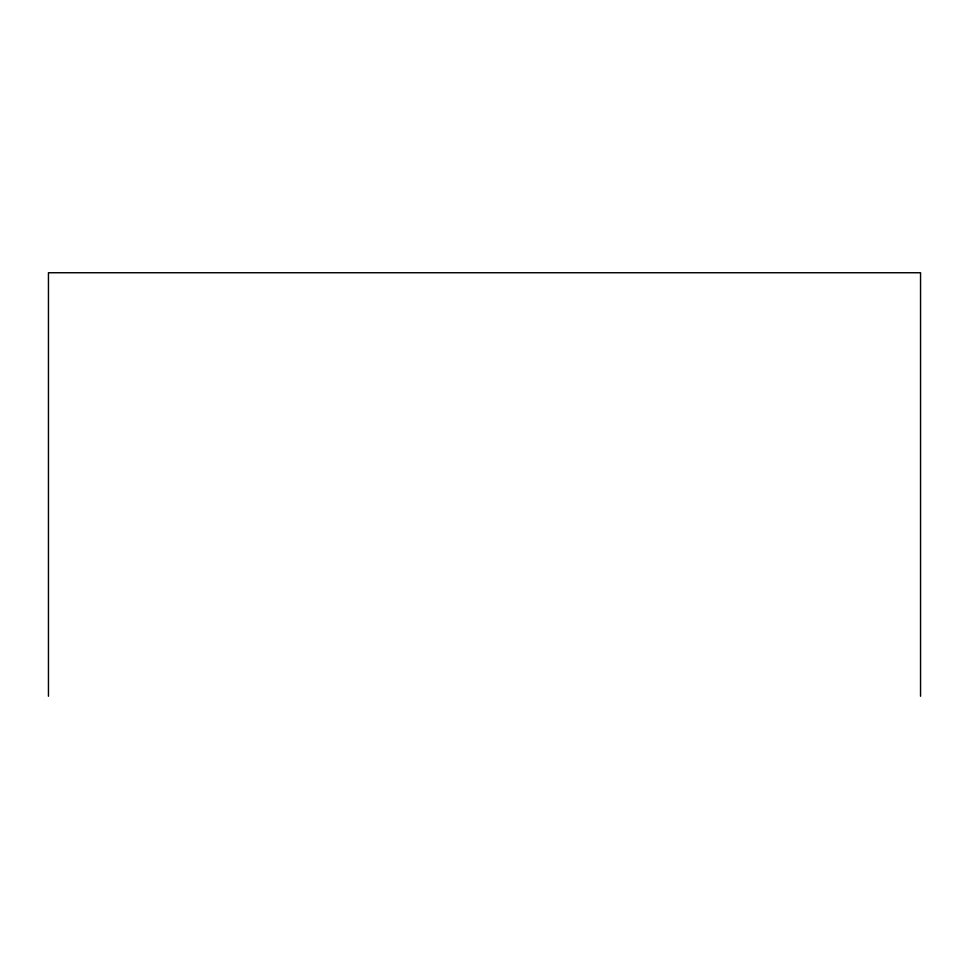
<?xml version="1.0" encoding="UTF-8"?>
<svg xmlns="http://www.w3.org/2000/svg" width="969" height="969" viewBox="0 0 969 969"><rect width="100%" height="100%" fill="white"/><g stroke="black" fill="none" stroke-linecap="round" stroke-linejoin="round"><path stroke-width="1.45" d="M920.55 696.251L920.55 272.749L48.45 272.749L48.45 696.251"/></g></svg>
